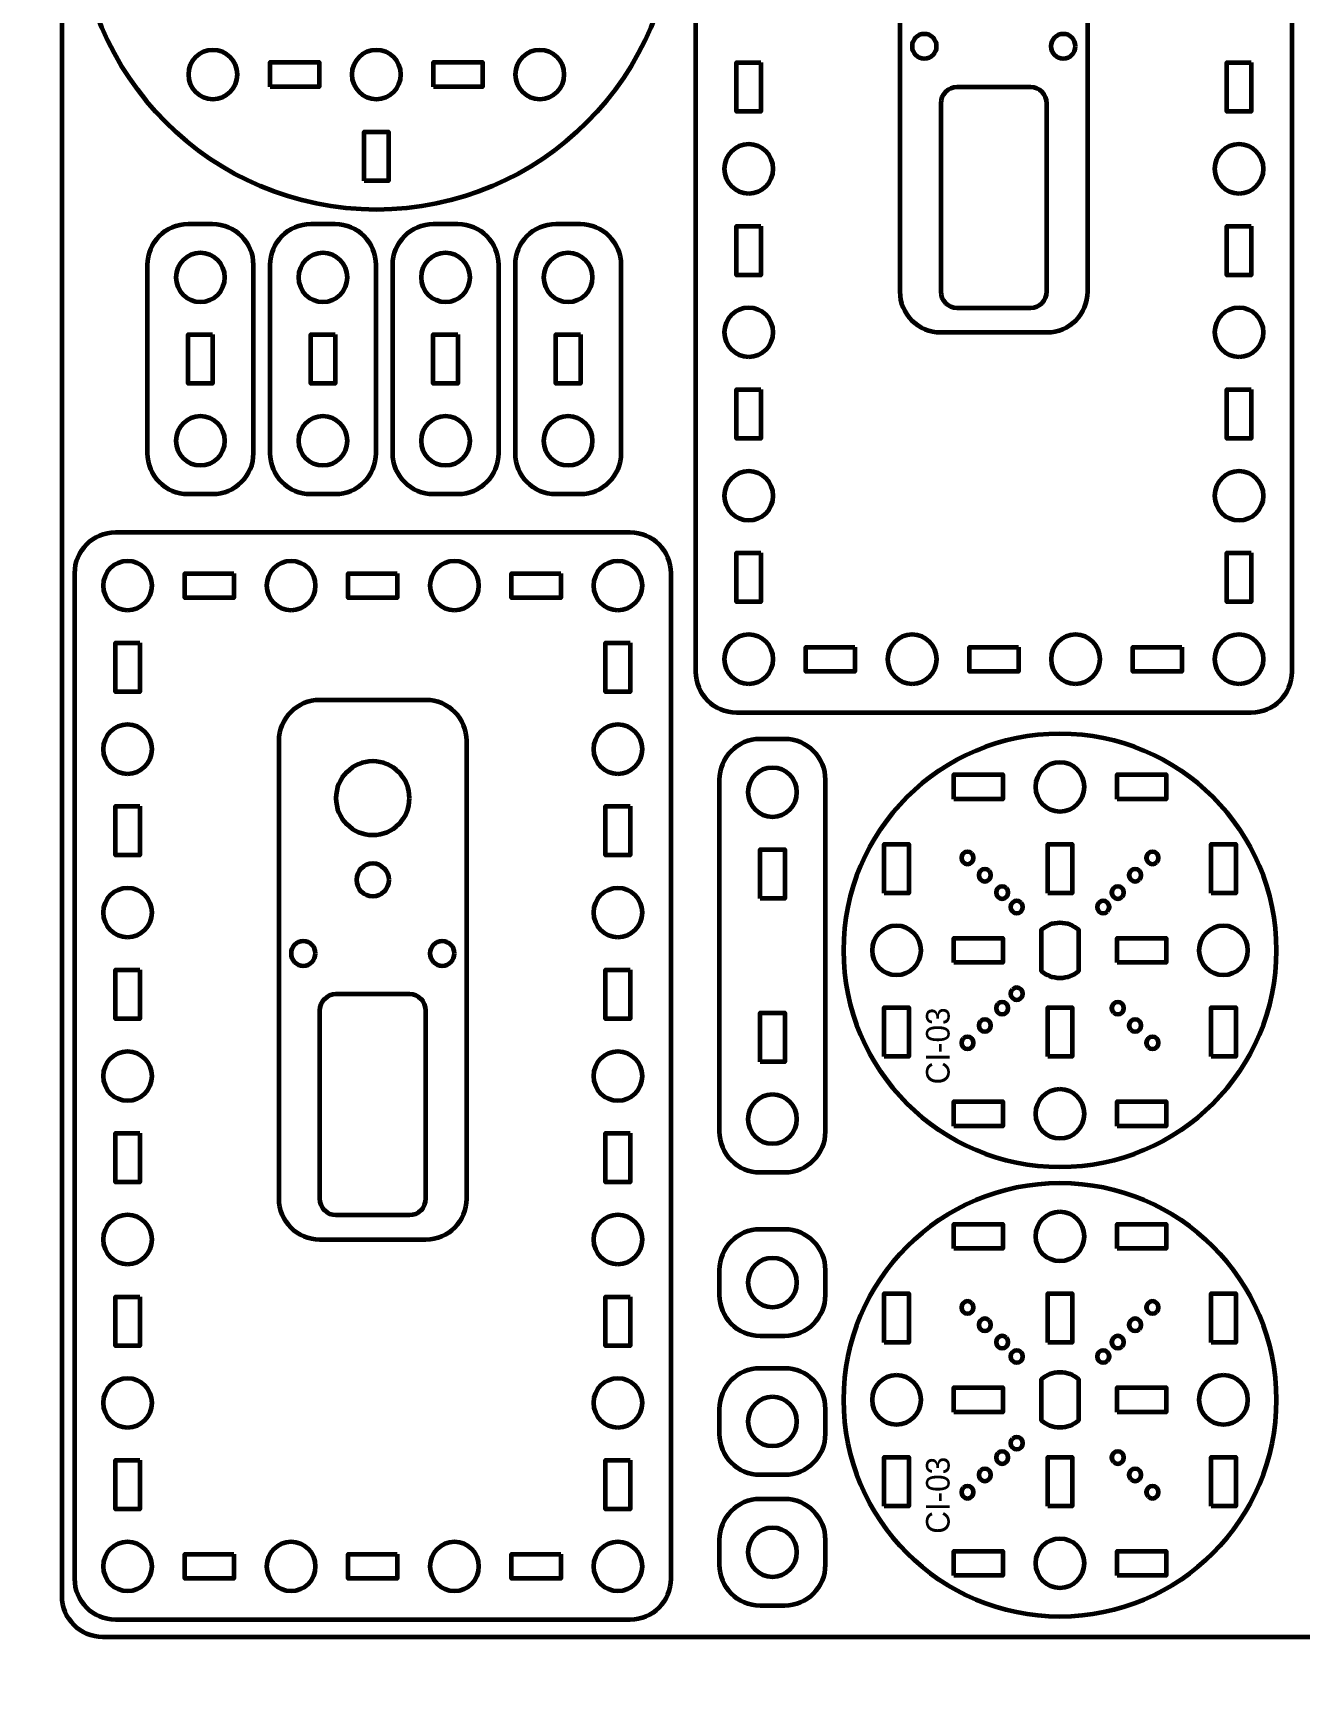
# Model space of a CAD drawing. Header units: inches. Extents: x 15 to 785, y -665 to -15.
# Drawn here: x 300.4 to 455.4, y -423.6 to -220.9 of the extents above; entities that cross this region are included whole.
import ezdxf

# ---------------------------------------------------------------- set-up
doc = ezdxf.new("R2010")
doc.units = ezdxf.units.IN
doc.header["$MEASUREMENT"] = 0
doc.layers.add('Layer 1', color=7, linetype='Continuous')

# ---------------------------------------------------------------- blocks, each defined once
blk = doc.blocks.new('block 2')
at = {"layer": 'Layer 1', "color": 179, "lineweight": 35, "true_color": 0x231f20}
blk.add_open_spline([(785, -570), (785, -578.28), (778.28, -585), (770, -585), (770, -585), (30, -585), (30, -585), (21.72, -585), (15, -578.28), (15, -570), (15, -570), (15, -30), (15, -30), (15, -21.72), (21.72, -15), (30, -15), (30, -15), (770, -15), (770, -15), (778.28, -15), (785, -21.72), (785, -30), (785, -30), (785, -570), (785, -570)], degree=3, knots=[0, 0, 0, 0, 1, 1, 1, 2, 2, 2, 3, 3, 3, 4, 4, 4, 5, 5, 5, 6, 6, 6, 7, 7, 7, 8, 8, 8, 8], dxfattribs=at)

msp = doc.modelspace()

# ---------------------------------------------------------------- linework, layer by layer
at = {"layer": 'Layer 1', "color": 178, "lineweight": 60, "true_color": 0x010101}
for points in [[(329.41, -227.43), (329.41, -224.43), (335.41, -224.43), (335.41, -227.43), (329.41, -227.43)], [(349.41, -227.43), (349.41, -224.43), (355.41, -224.43), (355.41, -227.43), (349.41, -227.43)], [(389.47, -224.47), (389.47, -230.47), (386.47, -230.47), (386.47, -224.47), (389.47, -224.47)], [(449.48, -224.47), (449.48, -230.47), (446.48, -230.47), (446.48, -224.47), (449.48, -224.47)], [(340.91, -238.93), (340.91, -232.93), (343.91, -232.93), (343.91, -238.93), (340.91, -238.93)], [(389.47, -244.47), (389.47, -250.47), (386.47, -250.47), (386.47, -244.47), (389.47, -244.47)], [(449.48, -244.47), (449.48, -250.47), (446.48, -250.47), (446.48, -244.47), (449.48, -244.47)], [(322.37, -257.75), (322.37, -263.75), (319.38, -263.75), (319.38, -257.75), (322.37, -257.75)], [(337.38, -257.75), (337.38, -263.75), (334.38, -263.75), (334.38, -257.75), (337.38, -257.75)], [(352.38, -257.75), (352.38, -263.75), (349.38, -263.75), (349.38, -257.75), (352.38, -257.75)], [(367.38, -257.75), (367.38, -263.75), (364.38, -263.75), (364.38, -257.75), (367.38, -257.75)], [(389.47, -264.47), (389.47, -270.47), (386.47, -270.47), (386.47, -264.47), (389.47, -264.47)], [(449.48, -264.47), (449.48, -270.47), (446.48, -270.47), (446.48, -264.47), (449.48, -264.47)], [(389.47, -284.47), (389.47, -290.47), (386.47, -290.47), (386.47, -284.47), (389.47, -284.47)], [(449.48, -284.47), (449.48, -290.47), (446.48, -290.47), (446.48, -284.47), (449.48, -284.47)], [(324.97, -286.98), (324.97, -289.98), (318.97, -289.98), (318.97, -286.98), (324.97, -286.98)], [(344.97, -286.98), (344.97, -289.98), (338.97, -289.98), (338.97, -286.98), (344.97, -286.98)], [(364.97, -286.98), (364.97, -289.98), (358.97, -289.98), (358.97, -286.98), (364.97, -286.98)], [(313.47, -295.47), (313.47, -301.48), (310.47, -301.48), (310.47, -295.47), (313.47, -295.47)], [(373.47, -295.47), (373.47, -301.48), (370.47, -301.48), (370.47, -295.47), (373.47, -295.47)], [(400.97, -295.98), (400.97, -298.98), (394.97, -298.98), (394.97, -295.98), (400.97, -295.98)], [(420.98, -295.98), (420.98, -298.98), (414.98, -298.98), (414.98, -295.98), (420.98, -295.98)], [(440.98, -295.98), (440.98, -298.98), (434.98, -298.98), (434.98, -295.98), (440.98, -295.98)], [(413.07, -314.6), (413.07, -311.6), (419.07, -311.6), (419.07, -314.6), (413.07, -314.6)], [(433.07, -314.6), (433.07, -311.6), (439.07, -311.6), (439.07, -314.6), (433.07, -314.6)], [(313.47, -315.47), (313.47, -321.47), (310.47, -321.47), (310.47, -315.47), (313.47, -315.47)], [(373.47, -315.47), (373.47, -321.47), (370.47, -321.47), (370.47, -315.47), (373.47, -315.47)], [(404.57, -326.1), (404.57, -320.1), (407.57, -320.1), (407.57, -326.1), (404.57, -326.1)], [(424.57, -326.1), (424.57, -320.1), (427.57, -320.1), (427.57, -326.1), (424.57, -326.1)], [(444.57, -326.1), (444.57, -320.1), (447.57, -320.1), (447.57, -326.1), (444.57, -326.1)], [(389.38, -326.75), (389.38, -320.75), (392.38, -320.75), (392.38, -326.75), (389.38, -326.75)], [(413.07, -334.6), (413.07, -331.6), (419.07, -331.6), (419.07, -334.6), (413.07, -334.6)], [(433.07, -334.6), (433.07, -331.6), (439.07, -331.6), (439.07, -334.6), (433.07, -334.6)], [(313.47, -335.48), (313.47, -341.48), (310.47, -341.48), (310.47, -335.48), (313.47, -335.48)], [(373.47, -335.48), (373.47, -341.48), (370.47, -341.48), (370.47, -335.48), (373.47, -335.48)], [(404.57, -346.1), (404.57, -340.1), (407.57, -340.1), (407.57, -346.1), (404.57, -346.1)], [(424.57, -346.1), (424.57, -340.1), (427.57, -340.1), (427.57, -346.1), (424.57, -346.1)], [(444.57, -346.1), (444.57, -340.1), (447.57, -340.1), (447.57, -346.1), (444.57, -346.1)], [(389.38, -346.75), (389.38, -340.75), (392.38, -340.75), (392.38, -346.75), (389.38, -346.75)], [(413.07, -354.6), (413.07, -351.6), (419.07, -351.6), (419.07, -354.6), (413.07, -354.6)], [(433.07, -354.6), (433.07, -351.6), (439.07, -351.6), (439.07, -354.6), (433.07, -354.6)], [(313.47, -355.48), (313.47, -361.48), (310.47, -361.48), (310.47, -355.48), (313.47, -355.48)], [(373.47, -355.48), (373.47, -361.48), (370.47, -361.48), (370.47, -355.48), (373.47, -355.48)], [(413.07, -369.6), (413.07, -366.6), (419.07, -366.6), (419.07, -369.6), (413.07, -369.6)], [(433.07, -369.6), (433.07, -366.6), (439.07, -366.6), (439.07, -369.6), (433.07, -369.6)], [(313.47, -375.48), (313.47, -381.48), (310.47, -381.48), (310.47, -375.48), (313.47, -375.48)], [(373.47, -375.48), (373.47, -381.48), (370.47, -381.48), (370.47, -375.48), (373.47, -375.48)], [(404.57, -381.1), (404.57, -375.1), (407.57, -375.1), (407.57, -381.1), (404.57, -381.1)], [(424.57, -381.1), (424.57, -375.1), (427.57, -375.1), (427.57, -381.1), (424.57, -381.1)], [(444.57, -381.1), (444.57, -375.1), (447.57, -375.1), (447.57, -381.1), (444.57, -381.1)], [(413.07, -389.6), (413.07, -386.6), (419.07, -386.6), (419.07, -389.6), (413.07, -389.6)], [(433.07, -389.6), (433.07, -386.6), (439.07, -386.6), (439.07, -389.6), (433.07, -389.6)], [(404.57, -401.1), (404.57, -395.1), (407.57, -395.1), (407.57, -401.1), (404.57, -401.1)], [(424.57, -401.1), (424.57, -395.1), (427.57, -395.1), (427.57, -401.1), (424.57, -401.1)], [(444.57, -401.1), (444.57, -395.1), (447.57, -395.1), (447.57, -401.1), (444.57, -401.1)], [(313.47, -395.48), (313.47, -401.48), (310.47, -401.48), (310.47, -395.48), (313.47, -395.48)], [(373.47, -395.48), (373.47, -401.48), (370.47, -401.48), (370.47, -395.48), (373.47, -395.48)], [(324.97, -406.98), (324.97, -409.98), (318.97, -409.98), (318.97, -406.98), (324.97, -406.98)], [(344.97, -406.98), (344.97, -409.98), (338.97, -409.98), (338.97, -406.98), (344.97, -406.98)], [(364.97, -406.98), (364.97, -409.98), (358.97, -409.98), (358.97, -406.98), (364.97, -406.98)], [(413.07, -409.6), (413.07, -406.6), (419.07, -406.6), (419.07, -409.6), (413.07, -409.6)], [(433.07, -409.6), (433.07, -406.6), (439.07, -406.6), (439.07, -409.6), (433.07, -409.6)]]:
    msp.add_lwpolyline(points, dxfattribs=at)
for points, knots in [([(303.91, -412.09), (303.91, -412.09), (303.91, -29.09), (303.91, -29.09), (303.91, -26.32), (306.14, -24.09), (308.91, -24.09), (308.91, -24.09), (571.91, -24.09), (571.91, -24.09), (574.68, -24.09), (576.91, -26.32), (576.91, -29.09), (576.91, -29.09), (576.91, -412.09), (576.91, -412.09), (576.91, -414.86), (574.68, -417.09), (571.91, -417.09), (571.91, -417.09), (308.91, -417.09), (308.91, -417.09), (306.14, -417.09), (303.91, -414.86), (303.91, -412.09)], [0, 0, 0, 0, 1, 1, 1, 2, 2, 2, 3, 3, 3, 4, 4, 4, 5, 5, 5, 6, 6, 6, 7, 7, 7, 8, 8, 8, 8]), ([(322.41, -222.93), (324.07, -222.93), (325.41, -224.27), (325.41, -225.93), (325.41, -227.59), (324.07, -228.93), (322.41, -228.93), (320.75, -228.93), (319.41, -227.59), (319.41, -225.93), (319.41, -224.27), (320.75, -222.93), (322.41, -222.93)], [0, 0, 0, 0, 1, 1, 1, 2, 2, 2, 3, 3, 3, 4, 4, 4, 4]), ([(342.41, -222.93), (344.07, -222.93), (345.41, -224.27), (345.41, -225.93), (345.41, -227.59), (344.07, -228.93), (342.41, -228.93), (340.76, -228.93), (339.41, -227.59), (339.41, -225.93), (339.41, -224.27), (340.76, -222.93), (342.41, -222.93)], [0, 0, 0, 0, 1, 1, 1, 2, 2, 2, 3, 3, 3, 4, 4, 4, 4]), ([(362.41, -222.93), (364.07, -222.93), (365.41, -224.27), (365.41, -225.93), (365.41, -227.59), (364.07, -228.93), (362.41, -228.93), (360.76, -228.93), (359.41, -227.59), (359.41, -225.93), (359.41, -224.27), (360.76, -222.93), (362.41, -222.93)], [0, 0, 0, 0, 1, 1, 1, 2, 2, 2, 3, 3, 3, 4, 4, 4, 4]), ([(410.97, -222.47), (410.97, -223.3), (410.3, -223.97), (409.47, -223.97), (408.64, -223.97), (407.97, -223.3), (407.97, -222.47), (407.97, -221.65), (408.64, -220.97), (409.47, -220.97), (410.3, -220.97), (410.97, -221.65), (410.97, -222.47)], [0, 0, 0, 0, 1, 1, 1, 2, 2, 2, 3, 3, 3, 4, 4, 4, 4]), ([(427.97, -222.47), (427.97, -223.3), (427.3, -223.97), (426.47, -223.97), (425.64, -223.97), (424.97, -223.3), (424.97, -222.47), (424.97, -221.65), (425.64, -220.97), (426.47, -220.97), (427.3, -220.97), (427.97, -221.65), (427.97, -222.47)], [0, 0, 0, 0, 1, 1, 1, 2, 2, 2, 3, 3, 3, 4, 4, 4, 4]), ([(422.47, -227.47), (423.58, -227.47), (424.47, -228.37), (424.47, -229.47), (424.47, -229.47), (424.47, -252.47), (424.47, -252.47), (424.47, -253.58), (423.58, -254.47), (422.47, -254.47), (422.47, -254.47), (413.47, -254.47), (413.47, -254.47), (412.37, -254.47), (411.47, -253.58), (411.47, -252.47), (411.47, -252.47), (411.47, -229.47), (411.47, -229.47), (411.47, -228.37), (412.37, -227.47), (413.47, -227.47), (413.47, -227.47), (422.47, -227.47), (422.47, -227.47)], [0, 0, 0, 0, 1, 1, 1, 2, 2, 2, 3, 3, 3, 4, 4, 4, 5, 5, 5, 6, 6, 6, 7, 7, 7, 8, 8, 8, 8]), ([(387.98, -240.47), (386.32, -240.47), (384.98, -239.13), (384.98, -237.47), (384.98, -235.82), (386.32, -234.47), (387.98, -234.47), (389.63, -234.47), (390.98, -235.82), (390.98, -237.47), (390.98, -239.13), (389.63, -240.47), (387.98, -240.47)], [0, 0, 0, 0, 1, 1, 1, 2, 2, 2, 3, 3, 3, 4, 4, 4, 4]), ([(447.98, -240.47), (446.32, -240.47), (444.98, -239.13), (444.98, -237.47), (444.98, -235.82), (446.32, -234.47), (447.98, -234.47), (449.63, -234.47), (450.98, -235.82), (450.98, -237.47), (450.98, -239.13), (449.63, -240.47), (447.98, -240.47)], [0, 0, 0, 0, 1, 1, 1, 2, 2, 2, 3, 3, 3, 4, 4, 4, 4]), ([(320.88, -253.75), (319.22, -253.75), (317.88, -252.41), (317.88, -250.75), (317.88, -249.1), (319.22, -247.75), (320.88, -247.75), (322.53, -247.75), (323.87, -249.1), (323.87, -250.75), (323.87, -252.41), (322.53, -253.75), (320.88, -253.75)], [0, 0, 0, 0, 1, 1, 1, 2, 2, 2, 3, 3, 3, 4, 4, 4, 4]), ([(335.88, -253.75), (334.22, -253.75), (332.88, -252.41), (332.88, -250.75), (332.88, -249.1), (334.22, -247.75), (335.88, -247.75), (337.53, -247.75), (338.88, -249.1), (338.88, -250.75), (338.88, -252.41), (337.53, -253.75), (335.88, -253.75)], [0, 0, 0, 0, 1, 1, 1, 2, 2, 2, 3, 3, 3, 4, 4, 4, 4]), ([(350.88, -253.75), (349.22, -253.75), (347.88, -252.41), (347.88, -250.75), (347.88, -249.1), (349.22, -247.75), (350.88, -247.75), (352.53, -247.75), (353.88, -249.1), (353.88, -250.75), (353.88, -252.41), (352.53, -253.75), (350.88, -253.75)], [0, 0, 0, 0, 1, 1, 1, 2, 2, 2, 3, 3, 3, 4, 4, 4, 4]), ([(365.88, -253.75), (364.22, -253.75), (362.88, -252.41), (362.88, -250.75), (362.88, -249.1), (364.22, -247.75), (365.88, -247.75), (367.53, -247.75), (368.88, -249.1), (368.88, -250.75), (368.88, -252.41), (367.53, -253.75), (365.88, -253.75)], [0, 0, 0, 0, 1, 1, 1, 2, 2, 2, 3, 3, 3, 4, 4, 4, 4]), ([(387.98, -260.47), (386.32, -260.47), (384.98, -259.13), (384.98, -257.47), (384.98, -255.82), (386.32, -254.47), (387.98, -254.47), (389.63, -254.47), (390.98, -255.82), (390.98, -257.47), (390.98, -259.13), (389.63, -260.47), (387.98, -260.47)], [0, 0, 0, 0, 1, 1, 1, 2, 2, 2, 3, 3, 3, 4, 4, 4, 4]), ([(447.98, -260.47), (446.32, -260.47), (444.98, -259.13), (444.98, -257.47), (444.98, -255.82), (446.32, -254.47), (447.98, -254.47), (449.63, -254.47), (450.98, -255.82), (450.98, -257.47), (450.98, -259.13), (449.63, -260.47), (447.98, -260.47)], [0, 0, 0, 0, 1, 1, 1, 2, 2, 2, 3, 3, 3, 4, 4, 4, 4]), ([(320.88, -273.75), (319.22, -273.75), (317.88, -272.41), (317.88, -270.75), (317.88, -269.1), (319.22, -267.75), (320.88, -267.75), (322.53, -267.75), (323.87, -269.1), (323.87, -270.75), (323.87, -272.41), (322.53, -273.75), (320.88, -273.75)], [0, 0, 0, 0, 1, 1, 1, 2, 2, 2, 3, 3, 3, 4, 4, 4, 4]), ([(335.88, -273.75), (334.22, -273.75), (332.88, -272.41), (332.88, -270.75), (332.88, -269.1), (334.22, -267.75), (335.88, -267.75), (337.53, -267.75), (338.88, -269.1), (338.88, -270.75), (338.88, -272.41), (337.53, -273.75), (335.88, -273.75)], [0, 0, 0, 0, 1, 1, 1, 2, 2, 2, 3, 3, 3, 4, 4, 4, 4]), ([(350.88, -273.75), (349.22, -273.75), (347.88, -272.41), (347.88, -270.75), (347.88, -269.1), (349.22, -267.75), (350.88, -267.75), (352.53, -267.75), (353.88, -269.1), (353.88, -270.75), (353.88, -272.41), (352.53, -273.75), (350.88, -273.75)], [0, 0, 0, 0, 1, 1, 1, 2, 2, 2, 3, 3, 3, 4, 4, 4, 4]), ([(365.88, -273.75), (364.22, -273.75), (362.88, -272.41), (362.88, -270.75), (362.88, -269.1), (364.22, -267.75), (365.88, -267.75), (367.53, -267.75), (368.88, -269.1), (368.88, -270.75), (368.88, -272.41), (367.53, -273.75), (365.88, -273.75)], [0, 0, 0, 0, 1, 1, 1, 2, 2, 2, 3, 3, 3, 4, 4, 4, 4]), ([(387.98, -280.47), (386.32, -280.47), (384.98, -279.13), (384.98, -277.47), (384.98, -275.82), (386.32, -274.47), (387.98, -274.47), (389.63, -274.47), (390.98, -275.82), (390.98, -277.47), (390.98, -279.13), (389.63, -280.47), (387.98, -280.47)], [0, 0, 0, 0, 1, 1, 1, 2, 2, 2, 3, 3, 3, 4, 4, 4, 4]), ([(447.98, -280.47), (446.32, -280.47), (444.98, -279.13), (444.98, -277.47), (444.98, -275.82), (446.32, -274.47), (447.98, -274.47), (449.63, -274.47), (450.98, -275.82), (450.98, -277.47), (450.98, -279.13), (449.63, -280.47), (447.98, -280.47)], [0, 0, 0, 0, 1, 1, 1, 2, 2, 2, 3, 3, 3, 4, 4, 4, 4]), ([(311.97, -291.47), (310.32, -291.47), (308.97, -290.13), (308.97, -288.47), (308.97, -286.82), (310.32, -285.47), (311.97, -285.47), (313.63, -285.47), (314.97, -286.82), (314.97, -288.47), (314.97, -290.13), (313.63, -291.47), (311.97, -291.47)], [0, 0, 0, 0, 1, 1, 1, 2, 2, 2, 3, 3, 3, 4, 4, 4, 4]), ([(331.97, -291.47), (330.32, -291.47), (328.97, -290.13), (328.97, -288.47), (328.97, -286.82), (330.32, -285.47), (331.97, -285.47), (333.63, -285.47), (334.98, -286.82), (334.98, -288.47), (334.98, -290.13), (333.63, -291.47), (331.97, -291.47)], [0, 0, 0, 0, 1, 1, 1, 2, 2, 2, 3, 3, 3, 4, 4, 4, 4]), ([(351.97, -291.47), (350.32, -291.47), (348.97, -290.13), (348.97, -288.47), (348.97, -286.82), (350.32, -285.47), (351.97, -285.47), (353.63, -285.47), (354.97, -286.82), (354.97, -288.47), (354.97, -290.13), (353.63, -291.47), (351.97, -291.47)], [0, 0, 0, 0, 1, 1, 1, 2, 2, 2, 3, 3, 3, 4, 4, 4, 4]), ([(371.98, -291.47), (370.32, -291.47), (368.98, -290.13), (368.98, -288.47), (368.98, -286.82), (370.32, -285.47), (371.98, -285.47), (373.63, -285.47), (374.98, -286.82), (374.98, -288.47), (374.98, -290.13), (373.63, -291.47), (371.98, -291.47)], [0, 0, 0, 0, 1, 1, 1, 2, 2, 2, 3, 3, 3, 4, 4, 4, 4]), ([(387.98, -300.48), (386.32, -300.48), (384.98, -299.13), (384.98, -297.47), (384.98, -295.82), (386.32, -294.47), (387.98, -294.47), (389.63, -294.47), (390.98, -295.82), (390.98, -297.47), (390.98, -299.13), (389.63, -300.48), (387.98, -300.48)], [0, 0, 0, 0, 1, 1, 1, 2, 2, 2, 3, 3, 3, 4, 4, 4, 4]), ([(407.98, -300.48), (406.32, -300.48), (404.98, -299.13), (404.98, -297.47), (404.98, -295.82), (406.32, -294.47), (407.98, -294.47), (409.63, -294.47), (410.98, -295.82), (410.98, -297.47), (410.98, -299.13), (409.63, -300.48), (407.98, -300.48)], [0, 0, 0, 0, 1, 1, 1, 2, 2, 2, 3, 3, 3, 4, 4, 4, 4]), ([(427.98, -300.48), (426.32, -300.48), (424.98, -299.13), (424.98, -297.47), (424.98, -295.82), (426.32, -294.47), (427.98, -294.47), (429.63, -294.47), (430.98, -295.82), (430.98, -297.47), (430.98, -299.13), (429.63, -300.48), (427.98, -300.48)], [0, 0, 0, 0, 1, 1, 1, 2, 2, 2, 3, 3, 3, 4, 4, 4, 4]), ([(447.98, -300.48), (446.32, -300.48), (444.98, -299.13), (444.98, -297.47), (444.98, -295.82), (446.32, -294.47), (447.98, -294.47), (449.63, -294.47), (450.98, -295.82), (450.98, -297.47), (450.98, -299.13), (449.63, -300.48), (447.98, -300.48)], [0, 0, 0, 0, 1, 1, 1, 2, 2, 2, 3, 3, 3, 4, 4, 4, 4]), ([(311.97, -311.48), (310.32, -311.48), (308.97, -310.13), (308.97, -308.48), (308.97, -306.82), (310.32, -305.48), (311.97, -305.48), (313.63, -305.48), (314.97, -306.82), (314.97, -308.48), (314.97, -310.13), (313.63, -311.48), (311.97, -311.48)], [0, 0, 0, 0, 1, 1, 1, 2, 2, 2, 3, 3, 3, 4, 4, 4, 4]), ([(371.98, -311.48), (370.32, -311.48), (368.98, -310.13), (368.98, -308.48), (368.98, -306.82), (370.32, -305.48), (371.98, -305.48), (373.63, -305.48), (374.98, -306.82), (374.98, -308.48), (374.98, -310.13), (373.63, -311.48), (371.98, -311.48)], [0, 0, 0, 0, 1, 1, 1, 2, 2, 2, 3, 3, 3, 4, 4, 4, 4]), ([(346.47, -314.48), (346.47, -316.96), (344.46, -318.98), (341.97, -318.98), (339.49, -318.98), (337.47, -316.96), (337.47, -314.48), (337.47, -311.99), (339.49, -309.97), (341.97, -309.97), (344.46, -309.97), (346.47, -311.99), (346.47, -314.48)], [0, 0, 0, 0, 1, 1, 1, 2, 2, 2, 3, 3, 3, 4, 4, 4, 4]), ([(426.07, -310.1), (427.73, -310.1), (429.07, -311.44), (429.07, -313.1), (429.07, -314.76), (427.73, -316.1), (426.07, -316.1), (424.41, -316.1), (423.07, -314.76), (423.07, -313.1), (423.07, -311.44), (424.41, -310.1), (426.07, -310.1)], [0, 0, 0, 0, 1, 1, 1, 2, 2, 2, 3, 3, 3, 4, 4, 4, 4]), ([(390.88, -310.75), (392.54, -310.75), (393.88, -312.1), (393.88, -313.75), (393.88, -315.41), (392.54, -316.75), (390.88, -316.75), (389.22, -316.75), (387.88, -315.41), (387.88, -313.75), (387.88, -312.1), (389.22, -310.75), (390.88, -310.75)], [0, 0, 0, 0, 1, 1, 1, 2, 2, 2, 3, 3, 3, 4, 4, 4, 4]), ([(415.29, -321.26), (415.58, -321.55), (415.58, -322.02), (415.29, -322.32), (414.99, -322.61), (414.52, -322.61), (414.23, -322.32), (413.93, -322.02), (413.93, -321.55), (414.23, -321.26), (414.52, -320.96), (414.99, -320.96), (415.29, -321.26)], [0, 0, 0, 0, 1, 1, 1, 2, 2, 2, 3, 3, 3, 4, 4, 4, 4]), ([(437.91, -322.32), (437.62, -322.61), (437.15, -322.61), (436.85, -322.32), (436.56, -322.02), (436.56, -321.55), (436.85, -321.26), (437.15, -320.96), (437.62, -320.96), (437.91, -321.26), (438.21, -321.55), (438.21, -322.02), (437.91, -322.32)], [0, 0, 0, 0, 1, 1, 1, 2, 2, 2, 3, 3, 3, 4, 4, 4, 4]), ([(343.97, -324.48), (343.97, -325.58), (343.08, -326.48), (341.97, -326.48), (340.87, -326.48), (339.97, -325.58), (339.97, -324.48), (339.97, -323.37), (340.87, -322.48), (341.97, -322.48), (343.08, -322.48), (343.97, -323.37), (343.97, -324.48)], [0, 0, 0, 0, 1, 1, 1, 2, 2, 2, 3, 3, 3, 4, 4, 4, 4]), ([(417.41, -323.38), (417.7, -323.67), (417.7, -324.14), (417.41, -324.44), (417.12, -324.73), (416.64, -324.73), (416.35, -324.44), (416.05, -324.14), (416.05, -323.67), (416.35, -323.38), (416.64, -323.08), (417.12, -323.08), (417.41, -323.38)], [0, 0, 0, 0, 1, 1, 1, 2, 2, 2, 3, 3, 3, 4, 4, 4, 4]), ([(435.79, -324.44), (435.5, -324.73), (435.03, -324.73), (434.73, -324.44), (434.44, -324.14), (434.44, -323.67), (434.73, -323.38), (435.03, -323.08), (435.5, -323.08), (435.79, -323.38), (436.09, -323.67), (436.09, -324.14), (435.79, -324.44)], [0, 0, 0, 0, 1, 1, 1, 2, 2, 2, 3, 3, 3, 4, 4, 4, 4]), ([(311.97, -331.48), (310.32, -331.48), (308.97, -330.13), (308.97, -328.48), (308.97, -326.82), (310.32, -325.48), (311.97, -325.48), (313.63, -325.48), (314.97, -326.82), (314.97, -328.48), (314.97, -330.13), (313.63, -331.48), (311.97, -331.48)], [0, 0, 0, 0, 1, 1, 1, 2, 2, 2, 3, 3, 3, 4, 4, 4, 4]), ([(371.98, -331.48), (370.32, -331.48), (368.98, -330.13), (368.98, -328.48), (368.98, -326.82), (370.32, -325.48), (371.98, -325.48), (373.63, -325.48), (374.98, -326.82), (374.98, -328.48), (374.98, -330.13), (373.63, -331.48), (371.98, -331.48)], [0, 0, 0, 0, 1, 1, 1, 2, 2, 2, 3, 3, 3, 4, 4, 4, 4]), ([(419.53, -325.5), (419.82, -325.79), (419.82, -326.27), (419.53, -326.56), (419.24, -326.85), (418.76, -326.85), (418.47, -326.56), (418.18, -326.27), (418.18, -325.79), (418.47, -325.5), (418.76, -325.2), (419.24, -325.2), (419.53, -325.5)], [0, 0, 0, 0, 1, 1, 1, 2, 2, 2, 3, 3, 3, 4, 4, 4, 4]), ([(419.53, -325.5), (419.82, -325.79), (419.82, -326.27), (419.53, -326.56), (419.24, -326.85), (418.76, -326.85), (418.47, -326.56), (418.18, -326.27), (418.18, -325.79), (418.47, -325.5), (418.76, -325.2), (419.24, -325.2), (419.53, -325.5)], [0, 0, 0, 0, 1, 1, 1, 2, 2, 2, 3, 3, 3, 4, 4, 4, 4]), ([(433.67, -326.56), (433.38, -326.85), (432.9, -326.85), (432.61, -326.56), (432.32, -326.27), (432.32, -325.79), (432.61, -325.5), (432.9, -325.2), (433.38, -325.2), (433.67, -325.5), (433.96, -325.79), (433.96, -326.27), (433.67, -326.56)], [0, 0, 0, 0, 1, 1, 1, 2, 2, 2, 3, 3, 3, 4, 4, 4, 4]), ([(433.67, -326.56), (433.38, -326.85), (432.9, -326.85), (432.61, -326.56), (432.32, -326.27), (432.32, -325.79), (432.61, -325.5), (432.9, -325.2), (433.38, -325.2), (433.67, -325.5), (433.96, -325.79), (433.96, -326.27), (433.67, -326.56)], [0, 0, 0, 0, 1, 1, 1, 2, 2, 2, 3, 3, 3, 4, 4, 4, 4]), ([(421.3, -327.27), (421.59, -327.56), (421.59, -328.03), (421.3, -328.33), (421, -328.62), (420.53, -328.62), (420.24, -328.33), (419.94, -328.03), (419.94, -327.56), (420.24, -327.27), (420.53, -326.97), (421, -326.97), (421.3, -327.27)], [0, 0, 0, 0, 1, 1, 1, 2, 2, 2, 3, 3, 3, 4, 4, 4, 4]), ([(431.9, -328.33), (431.61, -328.62), (431.14, -328.62), (430.84, -328.33), (430.55, -328.03), (430.55, -327.56), (430.84, -327.27), (431.14, -326.97), (431.61, -326.97), (431.9, -327.27), (432.2, -327.56), (432.2, -328.03), (431.9, -328.33)], [0, 0, 0, 0, 1, 1, 1, 2, 2, 2, 3, 3, 3, 4, 4, 4, 4]), ([(406.07, -330.1), (407.73, -330.1), (409.07, -331.44), (409.07, -333.1), (409.07, -334.76), (407.73, -336.1), (406.07, -336.1), (404.41, -336.1), (403.07, -334.76), (403.07, -333.1), (403.07, -331.44), (404.41, -330.1), (406.07, -330.1)], [0, 0, 0, 0, 1, 1, 1, 2, 2, 2, 3, 3, 3, 4, 4, 4, 4]), ([(426.07, -336.5), (426.93, -336.5), (427.72, -336.18), (428.32, -335.64), (428.32, -335.64), (428.32, -330.56), (428.32, -330.56), (427.72, -330.03), (426.93, -329.7), (426.07, -329.7), (425.2, -329.7), (424.42, -330.03), (423.82, -330.56), (423.82, -330.56), (423.82, -335.64), (423.82, -335.64), (424.42, -336.18), (425.2, -336.5), (426.07, -336.5)], [0, 0, 0, 0, 1, 1, 1, 2, 2, 2, 3, 3, 3, 4, 4, 4, 5, 5, 5, 6, 6, 6, 6]), ([(446.07, -330.1), (447.73, -330.1), (449.07, -331.44), (449.07, -333.1), (449.07, -334.76), (447.73, -336.1), (446.07, -336.1), (444.41, -336.1), (443.07, -334.76), (443.07, -333.1), (443.07, -331.44), (444.41, -330.1), (446.07, -330.1)], [0, 0, 0, 0, 1, 1, 1, 2, 2, 2, 3, 3, 3, 4, 4, 4, 4]), ([(334.97, -333.48), (334.97, -334.3), (334.3, -334.98), (333.47, -334.98), (332.64, -334.98), (331.97, -334.3), (331.97, -333.48), (331.97, -332.65), (332.64, -331.98), (333.47, -331.98), (334.3, -331.98), (334.97, -332.65), (334.97, -333.48)], [0, 0, 0, 0, 1, 1, 1, 2, 2, 2, 3, 3, 3, 4, 4, 4, 4]), ([(351.97, -333.48), (351.97, -334.3), (351.3, -334.98), (350.47, -334.98), (349.64, -334.98), (348.97, -334.3), (348.97, -333.48), (348.97, -332.65), (349.64, -331.98), (350.47, -331.98), (351.3, -331.98), (351.97, -332.65), (351.97, -333.48)], [0, 0, 0, 0, 1, 1, 1, 2, 2, 2, 3, 3, 3, 4, 4, 4, 4]), ([(346.47, -338.48), (347.58, -338.48), (348.47, -339.37), (348.47, -340.48), (348.47, -340.48), (348.47, -363.48), (348.47, -363.48), (348.47, -364.58), (347.58, -365.48), (346.47, -365.48), (346.47, -365.48), (337.47, -365.48), (337.47, -365.48), (336.37, -365.48), (335.47, -364.58), (335.47, -363.48), (335.47, -363.48), (335.47, -340.48), (335.47, -340.48), (335.47, -339.37), (336.37, -338.48), (337.47, -338.48), (337.47, -338.48), (346.47, -338.48), (346.47, -338.48)], [0, 0, 0, 0, 1, 1, 1, 2, 2, 2, 3, 3, 3, 4, 4, 4, 5, 5, 5, 6, 6, 6, 7, 7, 7, 8, 8, 8, 8]), ([(420.24, -337.87), (420.53, -337.58), (421, -337.58), (421.3, -337.87), (421.59, -338.17), (421.59, -338.64), (421.3, -338.93), (421, -339.23), (420.53, -339.23), (420.24, -338.93), (419.94, -338.64), (419.94, -338.17), (420.24, -337.87)], [0, 0, 0, 0, 1, 1, 1, 2, 2, 2, 3, 3, 3, 4, 4, 4, 4]), ([(418.47, -339.64), (418.76, -339.35), (419.24, -339.35), (419.53, -339.64), (419.82, -339.93), (419.82, -340.41), (419.53, -340.7), (419.24, -340.99), (418.76, -340.99), (418.47, -340.7), (418.18, -340.41), (418.18, -339.93), (418.47, -339.64)], [0, 0, 0, 0, 1, 1, 1, 2, 2, 2, 3, 3, 3, 4, 4, 4, 4]), ([(418.47, -339.64), (418.76, -339.35), (419.24, -339.35), (419.53, -339.64), (419.82, -339.93), (419.82, -340.41), (419.53, -340.7), (419.24, -340.99), (418.76, -340.99), (418.47, -340.7), (418.18, -340.41), (418.18, -339.93), (418.47, -339.64)], [0, 0, 0, 0, 1, 1, 1, 2, 2, 2, 3, 3, 3, 4, 4, 4, 4]), ([(432.61, -340.7), (432.32, -340.41), (432.32, -339.93), (432.61, -339.64), (432.9, -339.35), (433.38, -339.35), (433.67, -339.64), (433.96, -339.93), (433.96, -340.41), (433.67, -340.7), (433.38, -340.99), (432.9, -340.99), (432.61, -340.7)], [0, 0, 0, 0, 1, 1, 1, 2, 2, 2, 3, 3, 3, 4, 4, 4, 4]), ([(432.61, -340.7), (432.32, -340.41), (432.32, -339.93), (432.61, -339.64), (432.9, -339.35), (433.38, -339.35), (433.67, -339.64), (433.96, -339.93), (433.96, -340.41), (433.67, -340.7), (433.38, -340.99), (432.9, -340.99), (432.61, -340.7)], [0, 0, 0, 0, 1, 1, 1, 2, 2, 2, 3, 3, 3, 4, 4, 4, 4]), ([(416.35, -341.76), (416.64, -341.47), (417.12, -341.47), (417.41, -341.76), (417.7, -342.05), (417.7, -342.53), (417.41, -342.82), (417.12, -343.11), (416.64, -343.11), (416.35, -342.82), (416.05, -342.53), (416.05, -342.05), (416.35, -341.76)], [0, 0, 0, 0, 1, 1, 1, 2, 2, 2, 3, 3, 3, 4, 4, 4, 4]), ([(434.73, -342.82), (434.44, -342.53), (434.44, -342.05), (434.73, -341.76), (435.03, -341.47), (435.5, -341.47), (435.79, -341.76), (436.09, -342.05), (436.09, -342.53), (435.79, -342.82), (435.5, -343.11), (435.03, -343.11), (434.73, -342.82)], [0, 0, 0, 0, 1, 1, 1, 2, 2, 2, 3, 3, 3, 4, 4, 4, 4]), ([(414.23, -343.88), (414.52, -343.59), (414.99, -343.59), (415.29, -343.88), (415.58, -344.18), (415.58, -344.65), (415.29, -344.94), (414.99, -345.24), (414.52, -345.24), (414.23, -344.94), (413.93, -344.65), (413.93, -344.18), (414.23, -343.88)], [0, 0, 0, 0, 1, 1, 1, 2, 2, 2, 3, 3, 3, 4, 4, 4, 4]), ([(436.85, -344.94), (436.56, -344.65), (436.56, -344.18), (436.85, -343.88), (437.15, -343.59), (437.62, -343.59), (437.91, -343.88), (438.21, -344.18), (438.21, -344.65), (437.91, -344.94), (437.62, -345.24), (437.15, -345.24), (436.85, -344.94)], [0, 0, 0, 0, 1, 1, 1, 2, 2, 2, 3, 3, 3, 4, 4, 4, 4]), ([(311.97, -351.48), (310.32, -351.48), (308.97, -350.13), (308.97, -348.48), (308.97, -346.82), (310.32, -345.48), (311.97, -345.48), (313.63, -345.48), (314.97, -346.82), (314.97, -348.48), (314.97, -350.13), (313.63, -351.48), (311.97, -351.48)], [0, 0, 0, 0, 1, 1, 1, 2, 2, 2, 3, 3, 3, 4, 4, 4, 4]), ([(371.98, -351.48), (370.32, -351.48), (368.98, -350.13), (368.98, -348.48), (368.98, -346.82), (370.32, -345.48), (371.98, -345.48), (373.63, -345.48), (374.98, -346.82), (374.98, -348.48), (374.98, -350.13), (373.63, -351.48), (371.98, -351.48)], [0, 0, 0, 0, 1, 1, 1, 2, 2, 2, 3, 3, 3, 4, 4, 4, 4]), ([(426.07, -350.1), (427.73, -350.1), (429.07, -351.44), (429.07, -353.1), (429.07, -354.76), (427.73, -356.1), (426.07, -356.1), (424.41, -356.1), (423.07, -354.76), (423.07, -353.1), (423.07, -351.44), (424.41, -350.1), (426.07, -350.1)], [0, 0, 0, 0, 1, 1, 1, 2, 2, 2, 3, 3, 3, 4, 4, 4, 4]), ([(390.88, -350.75), (392.54, -350.75), (393.88, -352.1), (393.88, -353.75), (393.88, -355.41), (392.54, -356.75), (390.88, -356.75), (389.22, -356.75), (387.88, -355.41), (387.88, -353.75), (387.88, -352.1), (389.22, -350.75), (390.88, -350.75)], [0, 0, 0, 0, 1, 1, 1, 2, 2, 2, 3, 3, 3, 4, 4, 4, 4]), ([(311.97, -371.48), (310.32, -371.48), (308.97, -370.13), (308.97, -368.48), (308.97, -366.82), (310.32, -365.48), (311.97, -365.48), (313.63, -365.48), (314.97, -366.82), (314.97, -368.48), (314.97, -370.13), (313.63, -371.48), (311.97, -371.48)], [0, 0, 0, 0, 1, 1, 1, 2, 2, 2, 3, 3, 3, 4, 4, 4, 4]), ([(371.98, -371.48), (370.32, -371.48), (368.98, -370.13), (368.98, -368.48), (368.98, -366.82), (370.32, -365.48), (371.98, -365.48), (373.63, -365.48), (374.98, -366.82), (374.98, -368.48), (374.98, -370.13), (373.63, -371.48), (371.98, -371.48)], [0, 0, 0, 0, 1, 1, 1, 2, 2, 2, 3, 3, 3, 4, 4, 4, 4]), ([(426.07, -365.1), (427.73, -365.1), (429.07, -366.44), (429.07, -368.1), (429.07, -369.76), (427.73, -371.1), (426.07, -371.1), (424.41, -371.1), (423.07, -369.76), (423.07, -368.1), (423.07, -366.44), (424.41, -365.1), (426.07, -365.1)], [0, 0, 0, 0, 1, 1, 1, 2, 2, 2, 3, 3, 3, 4, 4, 4, 4]), ([(390.88, -370.75), (392.54, -370.75), (393.88, -372.1), (393.88, -373.75), (393.88, -375.41), (392.54, -376.75), (390.88, -376.75), (389.22, -376.75), (387.88, -375.41), (387.88, -373.75), (387.88, -372.1), (389.22, -370.75), (390.88, -370.75)], [0, 0, 0, 0, 1, 1, 1, 2, 2, 2, 3, 3, 3, 4, 4, 4, 4]), ([(415.29, -376.26), (415.58, -376.55), (415.58, -377.02), (415.29, -377.32), (414.99, -377.61), (414.52, -377.61), (414.23, -377.32), (413.93, -377.02), (413.93, -376.55), (414.23, -376.26), (414.52, -375.96), (414.99, -375.96), (415.29, -376.26)], [0, 0, 0, 0, 1, 1, 1, 2, 2, 2, 3, 3, 3, 4, 4, 4, 4]), ([(437.91, -377.32), (437.62, -377.61), (437.15, -377.61), (436.85, -377.32), (436.56, -377.02), (436.56, -376.55), (436.85, -376.26), (437.15, -375.96), (437.62, -375.96), (437.91, -376.26), (438.21, -376.55), (438.21, -377.02), (437.91, -377.32)], [0, 0, 0, 0, 1, 1, 1, 2, 2, 2, 3, 3, 3, 4, 4, 4, 4]), ([(417.41, -378.38), (417.7, -378.67), (417.7, -379.15), (417.41, -379.44), (417.12, -379.73), (416.64, -379.73), (416.35, -379.44), (416.05, -379.15), (416.05, -378.67), (416.35, -378.38), (416.64, -378.08), (417.12, -378.08), (417.41, -378.38)], [0, 0, 0, 0, 1, 1, 1, 2, 2, 2, 3, 3, 3, 4, 4, 4, 4]), ([(435.79, -379.44), (435.5, -379.73), (435.03, -379.73), (434.73, -379.44), (434.44, -379.15), (434.44, -378.67), (434.73, -378.38), (435.03, -378.08), (435.5, -378.08), (435.79, -378.38), (436.09, -378.67), (436.09, -379.15), (435.79, -379.44)], [0, 0, 0, 0, 1, 1, 1, 2, 2, 2, 3, 3, 3, 4, 4, 4, 4]), ([(419.53, -380.5), (419.82, -380.79), (419.82, -381.27), (419.53, -381.56), (419.24, -381.85), (418.76, -381.85), (418.47, -381.56), (418.18, -381.27), (418.18, -380.79), (418.47, -380.5), (418.76, -380.21), (419.24, -380.21), (419.53, -380.5)], [0, 0, 0, 0, 1, 1, 1, 2, 2, 2, 3, 3, 3, 4, 4, 4, 4]), ([(419.53, -380.5), (419.82, -380.79), (419.82, -381.27), (419.53, -381.56), (419.24, -381.85), (418.76, -381.85), (418.47, -381.56), (418.18, -381.27), (418.18, -380.79), (418.47, -380.5), (418.76, -380.21), (419.24, -380.21), (419.53, -380.5)], [0, 0, 0, 0, 1, 1, 1, 2, 2, 2, 3, 3, 3, 4, 4, 4, 4]), ([(433.67, -381.56), (433.38, -381.85), (432.9, -381.85), (432.61, -381.56), (432.32, -381.27), (432.32, -380.79), (432.61, -380.5), (432.9, -380.21), (433.38, -380.21), (433.67, -380.5), (433.96, -380.79), (433.96, -381.27), (433.67, -381.56)], [0, 0, 0, 0, 1, 1, 1, 2, 2, 2, 3, 3, 3, 4, 4, 4, 4]), ([(433.67, -381.56), (433.38, -381.85), (432.9, -381.85), (432.61, -381.56), (432.32, -381.27), (432.32, -380.79), (432.61, -380.5), (432.9, -380.21), (433.38, -380.21), (433.67, -380.5), (433.96, -380.79), (433.96, -381.27), (433.67, -381.56)], [0, 0, 0, 0, 1, 1, 1, 2, 2, 2, 3, 3, 3, 4, 4, 4, 4]), ([(421.3, -382.27), (421.59, -382.56), (421.59, -383.03), (421.3, -383.33), (421, -383.62), (420.53, -383.62), (420.24, -383.33), (419.94, -383.03), (419.94, -382.56), (420.24, -382.27), (420.53, -381.97), (421, -381.97), (421.3, -382.27)], [0, 0, 0, 0, 1, 1, 1, 2, 2, 2, 3, 3, 3, 4, 4, 4, 4]), ([(431.9, -383.33), (431.61, -383.62), (431.14, -383.62), (430.84, -383.33), (430.55, -383.03), (430.55, -382.56), (430.84, -382.27), (431.14, -381.97), (431.61, -381.97), (431.9, -382.27), (432.2, -382.56), (432.2, -383.03), (431.9, -383.33)], [0, 0, 0, 0, 1, 1, 1, 2, 2, 2, 3, 3, 3, 4, 4, 4, 4]), ([(406.07, -385.1), (407.73, -385.1), (409.07, -386.44), (409.07, -388.1), (409.07, -389.76), (407.73, -391.1), (406.07, -391.1), (404.41, -391.1), (403.07, -389.76), (403.07, -388.1), (403.07, -386.44), (404.41, -385.1), (406.07, -385.1)], [0, 0, 0, 0, 1, 1, 1, 2, 2, 2, 3, 3, 3, 4, 4, 4, 4]), ([(426.07, -391.5), (426.93, -391.5), (427.72, -391.18), (428.32, -390.65), (428.32, -390.65), (428.32, -385.56), (428.32, -385.56), (427.72, -385.03), (426.93, -384.7), (426.07, -384.7), (425.2, -384.7), (424.42, -385.03), (423.82, -385.56), (423.82, -385.56), (423.82, -390.65), (423.82, -390.65), (424.42, -391.18), (425.2, -391.5), (426.07, -391.5)], [0, 0, 0, 0, 1, 1, 1, 2, 2, 2, 3, 3, 3, 4, 4, 4, 5, 5, 5, 6, 6, 6, 6]), ([(446.07, -385.1), (447.73, -385.1), (449.07, -386.44), (449.07, -388.1), (449.07, -389.76), (447.73, -391.1), (446.07, -391.1), (444.41, -391.1), (443.07, -389.76), (443.07, -388.1), (443.07, -386.44), (444.41, -385.1), (446.07, -385.1)], [0, 0, 0, 0, 1, 1, 1, 2, 2, 2, 3, 3, 3, 4, 4, 4, 4]), ([(311.97, -391.48), (310.32, -391.48), (308.97, -390.13), (308.97, -388.48), (308.97, -386.82), (310.32, -385.48), (311.97, -385.48), (313.63, -385.48), (314.97, -386.82), (314.97, -388.48), (314.97, -390.13), (313.63, -391.48), (311.97, -391.48)], [0, 0, 0, 0, 1, 1, 1, 2, 2, 2, 3, 3, 3, 4, 4, 4, 4]), ([(371.98, -391.48), (370.32, -391.48), (368.98, -390.13), (368.98, -388.48), (368.98, -386.82), (370.32, -385.48), (371.98, -385.48), (373.63, -385.48), (374.98, -386.82), (374.98, -388.48), (374.98, -390.13), (373.63, -391.48), (371.98, -391.48)], [0, 0, 0, 0, 1, 1, 1, 2, 2, 2, 3, 3, 3, 4, 4, 4, 4]), ([(390.88, -387.75), (392.54, -387.75), (393.88, -389.1), (393.88, -390.75), (393.88, -392.41), (392.54, -393.75), (390.88, -393.75), (389.22, -393.75), (387.88, -392.41), (387.88, -390.75), (387.88, -389.1), (389.22, -387.75), (390.88, -387.75)], [0, 0, 0, 0, 1, 1, 1, 2, 2, 2, 3, 3, 3, 4, 4, 4, 4]), ([(420.24, -392.87), (420.53, -392.58), (421, -392.58), (421.3, -392.87), (421.59, -393.17), (421.59, -393.64), (421.3, -393.93), (421, -394.23), (420.53, -394.23), (420.24, -393.93), (419.94, -393.64), (419.94, -393.17), (420.24, -392.87)], [0, 0, 0, 0, 1, 1, 1, 2, 2, 2, 3, 3, 3, 4, 4, 4, 4]), ([(418.47, -394.64), (418.76, -394.35), (419.24, -394.35), (419.53, -394.64), (419.82, -394.93), (419.82, -395.41), (419.53, -395.7), (419.24, -395.99), (418.76, -395.99), (418.47, -395.7), (418.18, -395.41), (418.18, -394.93), (418.47, -394.64)], [0, 0, 0, 0, 1, 1, 1, 2, 2, 2, 3, 3, 3, 4, 4, 4, 4]), ([(418.47, -394.64), (418.76, -394.35), (419.24, -394.35), (419.53, -394.64), (419.82, -394.93), (419.82, -395.41), (419.53, -395.7), (419.24, -395.99), (418.76, -395.99), (418.47, -395.7), (418.18, -395.41), (418.18, -394.93), (418.47, -394.64)], [0, 0, 0, 0, 1, 1, 1, 2, 2, 2, 3, 3, 3, 4, 4, 4, 4]), ([(432.61, -395.7), (432.32, -395.41), (432.32, -394.93), (432.61, -394.64), (432.9, -394.35), (433.38, -394.35), (433.67, -394.64), (433.96, -394.93), (433.96, -395.41), (433.67, -395.7), (433.38, -395.99), (432.9, -395.99), (432.61, -395.7)], [0, 0, 0, 0, 1, 1, 1, 2, 2, 2, 3, 3, 3, 4, 4, 4, 4]), ([(432.61, -395.7), (432.32, -395.41), (432.32, -394.93), (432.61, -394.64), (432.9, -394.35), (433.38, -394.35), (433.67, -394.64), (433.96, -394.93), (433.96, -395.41), (433.67, -395.7), (433.38, -395.99), (432.9, -395.99), (432.61, -395.7)], [0, 0, 0, 0, 1, 1, 1, 2, 2, 2, 3, 3, 3, 4, 4, 4, 4]), ([(416.35, -396.76), (416.64, -396.47), (417.12, -396.47), (417.41, -396.76), (417.7, -397.06), (417.7, -397.53), (417.41, -397.82), (417.12, -398.12), (416.64, -398.12), (416.35, -397.82), (416.05, -397.53), (416.05, -397.06), (416.35, -396.76)], [0, 0, 0, 0, 1, 1, 1, 2, 2, 2, 3, 3, 3, 4, 4, 4, 4]), ([(434.73, -397.82), (434.44, -397.53), (434.44, -397.06), (434.73, -396.76), (435.03, -396.47), (435.5, -396.47), (435.79, -396.76), (436.09, -397.06), (436.09, -397.53), (435.79, -397.82), (435.5, -398.12), (435.03, -398.12), (434.73, -397.82)], [0, 0, 0, 0, 1, 1, 1, 2, 2, 2, 3, 3, 3, 4, 4, 4, 4]), ([(414.23, -398.88), (414.52, -398.59), (414.99, -398.59), (415.29, -398.88), (415.58, -399.18), (415.58, -399.65), (415.29, -399.94), (414.99, -400.24), (414.52, -400.24), (414.23, -399.94), (413.93, -399.65), (413.93, -399.18), (414.23, -398.88)], [0, 0, 0, 0, 1, 1, 1, 2, 2, 2, 3, 3, 3, 4, 4, 4, 4]), ([(436.85, -399.94), (436.56, -399.65), (436.56, -399.18), (436.85, -398.88), (437.15, -398.59), (437.62, -398.59), (437.91, -398.88), (438.21, -399.18), (438.21, -399.65), (437.91, -399.94), (437.62, -400.24), (437.15, -400.24), (436.85, -399.94)], [0, 0, 0, 0, 1, 1, 1, 2, 2, 2, 3, 3, 3, 4, 4, 4, 4]), ([(390.88, -403.76), (392.54, -403.76), (393.88, -405.1), (393.88, -406.75), (393.88, -408.41), (392.54, -409.75), (390.88, -409.75), (389.22, -409.75), (387.88, -408.41), (387.88, -406.75), (387.88, -405.1), (389.22, -403.76), (390.88, -403.76)], [0, 0, 0, 0, 1, 1, 1, 2, 2, 2, 3, 3, 3, 4, 4, 4, 4]), ([(426.07, -405.1), (427.73, -405.1), (429.07, -406.44), (429.07, -408.1), (429.07, -409.76), (427.73, -411.1), (426.07, -411.1), (424.41, -411.1), (423.07, -409.76), (423.07, -408.1), (423.07, -406.44), (424.41, -405.1), (426.07, -405.1)], [0, 0, 0, 0, 1, 1, 1, 2, 2, 2, 3, 3, 3, 4, 4, 4, 4]), ([(311.97, -411.48), (310.32, -411.48), (308.97, -410.13), (308.97, -408.48), (308.97, -406.82), (310.32, -405.48), (311.97, -405.48), (313.63, -405.48), (314.97, -406.82), (314.97, -408.48), (314.97, -410.13), (313.63, -411.48), (311.97, -411.48)], [0, 0, 0, 0, 1, 1, 1, 2, 2, 2, 3, 3, 3, 4, 4, 4, 4]), ([(331.97, -411.48), (330.32, -411.48), (328.97, -410.13), (328.97, -408.48), (328.97, -406.82), (330.32, -405.48), (331.97, -405.48), (333.63, -405.48), (334.98, -406.82), (334.98, -408.48), (334.98, -410.13), (333.63, -411.48), (331.97, -411.48)], [0, 0, 0, 0, 1, 1, 1, 2, 2, 2, 3, 3, 3, 4, 4, 4, 4]), ([(351.97, -411.48), (350.32, -411.48), (348.97, -410.13), (348.97, -408.48), (348.97, -406.82), (350.32, -405.48), (351.97, -405.48), (353.63, -405.48), (354.97, -406.82), (354.97, -408.48), (354.97, -410.13), (353.63, -411.48), (351.97, -411.48)], [0, 0, 0, 0, 1, 1, 1, 2, 2, 2, 3, 3, 3, 4, 4, 4, 4]), ([(371.98, -411.48), (370.32, -411.48), (368.98, -410.13), (368.98, -408.48), (368.98, -406.82), (370.32, -405.48), (371.98, -405.48), (373.63, -405.48), (374.98, -406.82), (374.98, -408.48), (374.98, -410.13), (373.63, -411.48), (371.98, -411.48)], [0, 0, 0, 0, 1, 1, 1, 2, 2, 2, 3, 3, 3, 4, 4, 4, 4])]:
    msp.add_open_spline(points, degree=3, knots=knots, dxfattribs=at)
at = {"layer": 'Layer 1', "color": 2, "lineweight": 60, "true_color": 0xf6eb16}
for points, knots in [([(305.91, -205.93), (305.91, -185.77), (322.26, -169.43), (342.41, -169.43), (362.57, -169.43), (378.91, -185.77), (378.91, -205.93), (378.91, -226.08), (362.57, -242.43), (342.41, -242.43), (322.26, -242.43), (305.91, -226.08), (305.91, -205.93)], [0, 0, 0, 0, 1, 1, 1, 2, 2, 2, 3, 3, 3, 4, 4, 4, 4]), ([(454.48, -175.98), (454.48, -175.98), (454.48, -298.98), (454.48, -298.98), (454.48, -301.75), (452.25, -303.98), (449.48, -303.98), (449.48, -303.98), (386.47, -303.98), (386.47, -303.98), (383.7, -303.98), (381.48, -301.75), (381.48, -298.98), (381.48, -298.98), (381.48, -175.98), (381.48, -175.98), (381.48, -173.21), (383.7, -170.97), (386.47, -170.97), (386.47, -170.97), (449.48, -170.97), (449.48, -170.97), (452.25, -170.97), (454.48, -173.21), (454.48, -175.98)], [0, 0, 0, 0, 1, 1, 1, 2, 2, 2, 3, 3, 3, 4, 4, 4, 5, 5, 5, 6, 6, 6, 7, 7, 7, 8, 8, 8, 8]), ([(327.38, -249.25), (327.38, -249.25), (327.38, -272.25), (327.38, -272.25), (327.38, -275.02), (325.14, -277.25), (322.37, -277.25), (322.37, -277.25), (319.38, -277.25), (319.38, -277.25), (316.61, -277.25), (314.38, -275.02), (314.38, -272.25), (314.38, -272.25), (314.38, -249.25), (314.38, -249.25), (314.38, -246.48), (316.61, -244.25), (319.38, -244.25), (319.38, -244.25), (322.37, -244.25), (322.37, -244.25), (325.14, -244.25), (327.38, -246.48), (327.38, -249.25)], [0, 0, 0, 0, 1, 1, 1, 2, 2, 2, 3, 3, 3, 4, 4, 4, 5, 5, 5, 6, 6, 6, 7, 7, 7, 8, 8, 8, 8]), ([(342.38, -249.25), (342.38, -249.25), (342.38, -272.25), (342.38, -272.25), (342.38, -275.02), (340.14, -277.25), (337.38, -277.25), (337.38, -277.25), (334.38, -277.25), (334.38, -277.25), (331.61, -277.25), (329.38, -275.02), (329.38, -272.25), (329.38, -272.25), (329.38, -249.25), (329.38, -249.25), (329.38, -246.48), (331.61, -244.25), (334.38, -244.25), (334.38, -244.25), (337.38, -244.25), (337.38, -244.25), (340.14, -244.25), (342.38, -246.48), (342.38, -249.25)], [0, 0, 0, 0, 1, 1, 1, 2, 2, 2, 3, 3, 3, 4, 4, 4, 5, 5, 5, 6, 6, 6, 7, 7, 7, 8, 8, 8, 8]), ([(357.38, -249.25), (357.38, -249.25), (357.38, -272.25), (357.38, -272.25), (357.38, -275.02), (355.15, -277.25), (352.38, -277.25), (352.38, -277.25), (349.38, -277.25), (349.38, -277.25), (346.61, -277.25), (344.38, -275.02), (344.38, -272.25), (344.38, -272.25), (344.38, -249.25), (344.38, -249.25), (344.38, -246.48), (346.61, -244.25), (349.38, -244.25), (349.38, -244.25), (352.38, -244.25), (352.38, -244.25), (355.15, -244.25), (357.38, -246.48), (357.38, -249.25)], [0, 0, 0, 0, 1, 1, 1, 2, 2, 2, 3, 3, 3, 4, 4, 4, 5, 5, 5, 6, 6, 6, 7, 7, 7, 8, 8, 8, 8]), ([(372.38, -249.25), (372.38, -249.25), (372.38, -272.25), (372.38, -272.25), (372.38, -275.02), (370.15, -277.25), (367.38, -277.25), (367.38, -277.25), (364.38, -277.25), (364.38, -277.25), (361.61, -277.25), (359.38, -275.02), (359.38, -272.25), (359.38, -272.25), (359.38, -249.25), (359.38, -249.25), (359.38, -246.48), (361.61, -244.25), (364.38, -244.25), (364.38, -244.25), (367.38, -244.25), (367.38, -244.25), (370.15, -244.25), (372.38, -246.48), (372.38, -249.25)], [0, 0, 0, 0, 1, 1, 1, 2, 2, 2, 3, 3, 3, 4, 4, 4, 5, 5, 5, 6, 6, 6, 7, 7, 7, 8, 8, 8, 8]), ([(378.48, -286.98), (378.48, -286.98), (378.48, -409.98), (378.48, -409.98), (378.48, -412.75), (376.24, -414.98), (373.47, -414.98), (373.47, -414.98), (310.47, -414.98), (310.47, -414.98), (307.7, -414.98), (305.47, -412.75), (305.47, -409.98), (305.47, -409.98), (305.47, -286.98), (305.47, -286.98), (305.47, -284.21), (307.7, -281.97), (310.47, -281.97), (310.47, -281.97), (373.47, -281.97), (373.47, -281.97), (376.24, -281.97), (378.48, -284.21), (378.48, -286.98)], [0, 0, 0, 0, 1, 1, 1, 2, 2, 2, 3, 3, 3, 4, 4, 4, 5, 5, 5, 6, 6, 6, 7, 7, 7, 8, 8, 8, 8]), ([(384.38, -355.25), (384.38, -355.25), (384.38, -312.25), (384.38, -312.25), (384.38, -309.48), (386.61, -307.25), (389.38, -307.25), (389.38, -307.25), (392.38, -307.25), (392.38, -307.25), (395.15, -307.25), (397.38, -309.48), (397.38, -312.25), (397.38, -312.25), (397.38, -355.25), (397.38, -355.25), (397.38, -358.02), (395.15, -360.26), (392.38, -360.26), (392.38, -360.26), (389.38, -360.26), (389.38, -360.26), (386.61, -360.26), (384.38, -358.02), (384.38, -355.25)], [0, 0, 0, 0, 1, 1, 1, 2, 2, 2, 3, 3, 3, 4, 4, 4, 5, 5, 5, 6, 6, 6, 7, 7, 7, 8, 8, 8, 8]), ([(399.57, -333.1), (399.57, -318.47), (411.44, -306.6), (426.07, -306.6), (440.7, -306.6), (452.57, -318.47), (452.57, -333.1), (452.57, -347.73), (440.7, -359.6), (426.07, -359.6), (411.44, -359.6), (399.57, -347.73), (399.57, -333.1)], [0, 0, 0, 0, 1, 1, 1, 2, 2, 2, 3, 3, 3, 4, 4, 4, 4]), ([(399.57, -388.1), (399.57, -373.47), (411.44, -361.6), (426.07, -361.6), (440.7, -361.6), (452.57, -373.47), (452.57, -388.1), (452.57, -402.73), (440.7, -414.6), (426.07, -414.6), (411.44, -414.6), (399.57, -402.73), (399.57, -388.1)], [0, 0, 0, 0, 1, 1, 1, 2, 2, 2, 3, 3, 3, 4, 4, 4, 4]), ([(384.38, -375.25), (384.38, -375.25), (384.38, -372.25), (384.38, -372.25), (384.38, -369.48), (386.61, -367.25), (389.38, -367.25), (389.38, -367.25), (392.38, -367.25), (392.38, -367.25), (395.15, -367.25), (397.38, -369.48), (397.38, -372.25), (397.38, -372.25), (397.38, -375.25), (397.38, -375.25), (397.38, -378.02), (395.15, -380.25), (392.38, -380.25), (392.38, -380.25), (389.38, -380.25), (389.38, -380.25), (386.61, -380.25), (384.38, -378.02), (384.38, -375.25)], [0, 0, 0, 0, 1, 1, 1, 2, 2, 2, 3, 3, 3, 4, 4, 4, 5, 5, 5, 6, 6, 6, 7, 7, 7, 8, 8, 8, 8]), ([(384.38, -392.25), (384.38, -392.25), (384.38, -389.25), (384.38, -389.25), (384.38, -386.48), (386.61, -384.25), (389.38, -384.25), (389.38, -384.25), (392.38, -384.25), (392.38, -384.25), (395.15, -384.25), (397.38, -386.48), (397.38, -389.25), (397.38, -389.25), (397.38, -392.25), (397.38, -392.25), (397.38, -395.02), (395.15, -397.25), (392.38, -397.25), (392.38, -397.25), (389.38, -397.25), (389.38, -397.25), (386.61, -397.25), (384.38, -395.02), (384.38, -392.25)], [0, 0, 0, 0, 1, 1, 1, 2, 2, 2, 3, 3, 3, 4, 4, 4, 5, 5, 5, 6, 6, 6, 7, 7, 7, 8, 8, 8, 8]), ([(384.38, -408.25), (384.38, -408.25), (384.38, -405.26), (384.38, -405.26), (384.38, -402.49), (386.61, -400.25), (389.38, -400.25), (389.38, -400.25), (392.38, -400.25), (392.38, -400.25), (395.15, -400.25), (397.38, -402.49), (397.38, -405.26), (397.38, -405.26), (397.38, -408.25), (397.38, -408.25), (397.38, -411.03), (395.15, -413.26), (392.38, -413.26), (392.38, -413.26), (389.38, -413.26), (389.38, -413.26), (386.61, -413.26), (384.38, -411.03), (384.38, -408.25)], [0, 0, 0, 0, 1, 1, 1, 2, 2, 2, 3, 3, 3, 4, 4, 4, 5, 5, 5, 6, 6, 6, 7, 7, 7, 8, 8, 8, 8])]:
    msp.add_open_spline(points, degree=3, knots=knots, dxfattribs=at)
at = {"layer": 'Layer 1', "color": 32, "lineweight": 60, "true_color": 0xf16421}
for points in [[(429.47, -252.47), (429.47, -255.24), (427.24, -257.47), (424.47, -257.47), (424.47, -257.47), (411.47, -257.47), (411.47, -257.47), (408.71, -257.47), (406.47, -255.24), (406.47, -252.47), (406.47, -252.47), (406.47, -196.47), (406.47, -196.47), (406.47, -193.71), (408.71, -191.47), (411.47, -191.47), (411.47, -191.47), (424.47, -191.47), (424.47, -191.47), (427.24, -191.47), (429.47, -193.71), (429.47, -196.47), (429.47, -196.47), (429.47, -252.47), (429.47, -252.47)], [(353.47, -363.48), (353.47, -366.24), (351.23, -368.48), (348.47, -368.48), (348.47, -368.48), (335.47, -368.48), (335.47, -368.48), (332.71, -368.48), (330.47, -366.24), (330.47, -363.48), (330.47, -363.48), (330.47, -307.48), (330.47, -307.48), (330.47, -304.71), (332.71, -302.48), (335.47, -302.48), (335.47, -302.48), (348.47, -302.48), (348.47, -302.48), (351.23, -302.48), (353.47, -304.71), (353.47, -307.48), (353.47, -307.48), (353.47, -363.48), (353.47, -363.48)]]:
    msp.add_open_spline(points, degree=3, knots=[0, 0, 0, 0, 1, 1, 1, 2, 2, 2, 3, 3, 3, 4, 4, 4, 5, 5, 5, 6, 6, 6, 7, 7, 7, 8, 8, 8, 8], dxfattribs=at)

# ---------------------------------------------------------------- block references
at = {"layer": 'Layer 1'}
msp.add_blockref('block 2', (0, 0), dxfattribs=at)

# ---------------------------------------------------------------- texts
at = {"layer": 'Layer 1', "color": 179, "true_color": 0x231f20, "char_height": 2.8787, "attachment_point": 7, "rotation": 90}
for insert in [(412.6, -349.5), (412.6, -404.49)]:
    msp.add_mtext('\\fEng.HelvLine|b0|i0|c0|p34;\\W1;CI-03', dxfattribs=dict(at, insert=insert))

doc.saveas('drawing.dxf')
